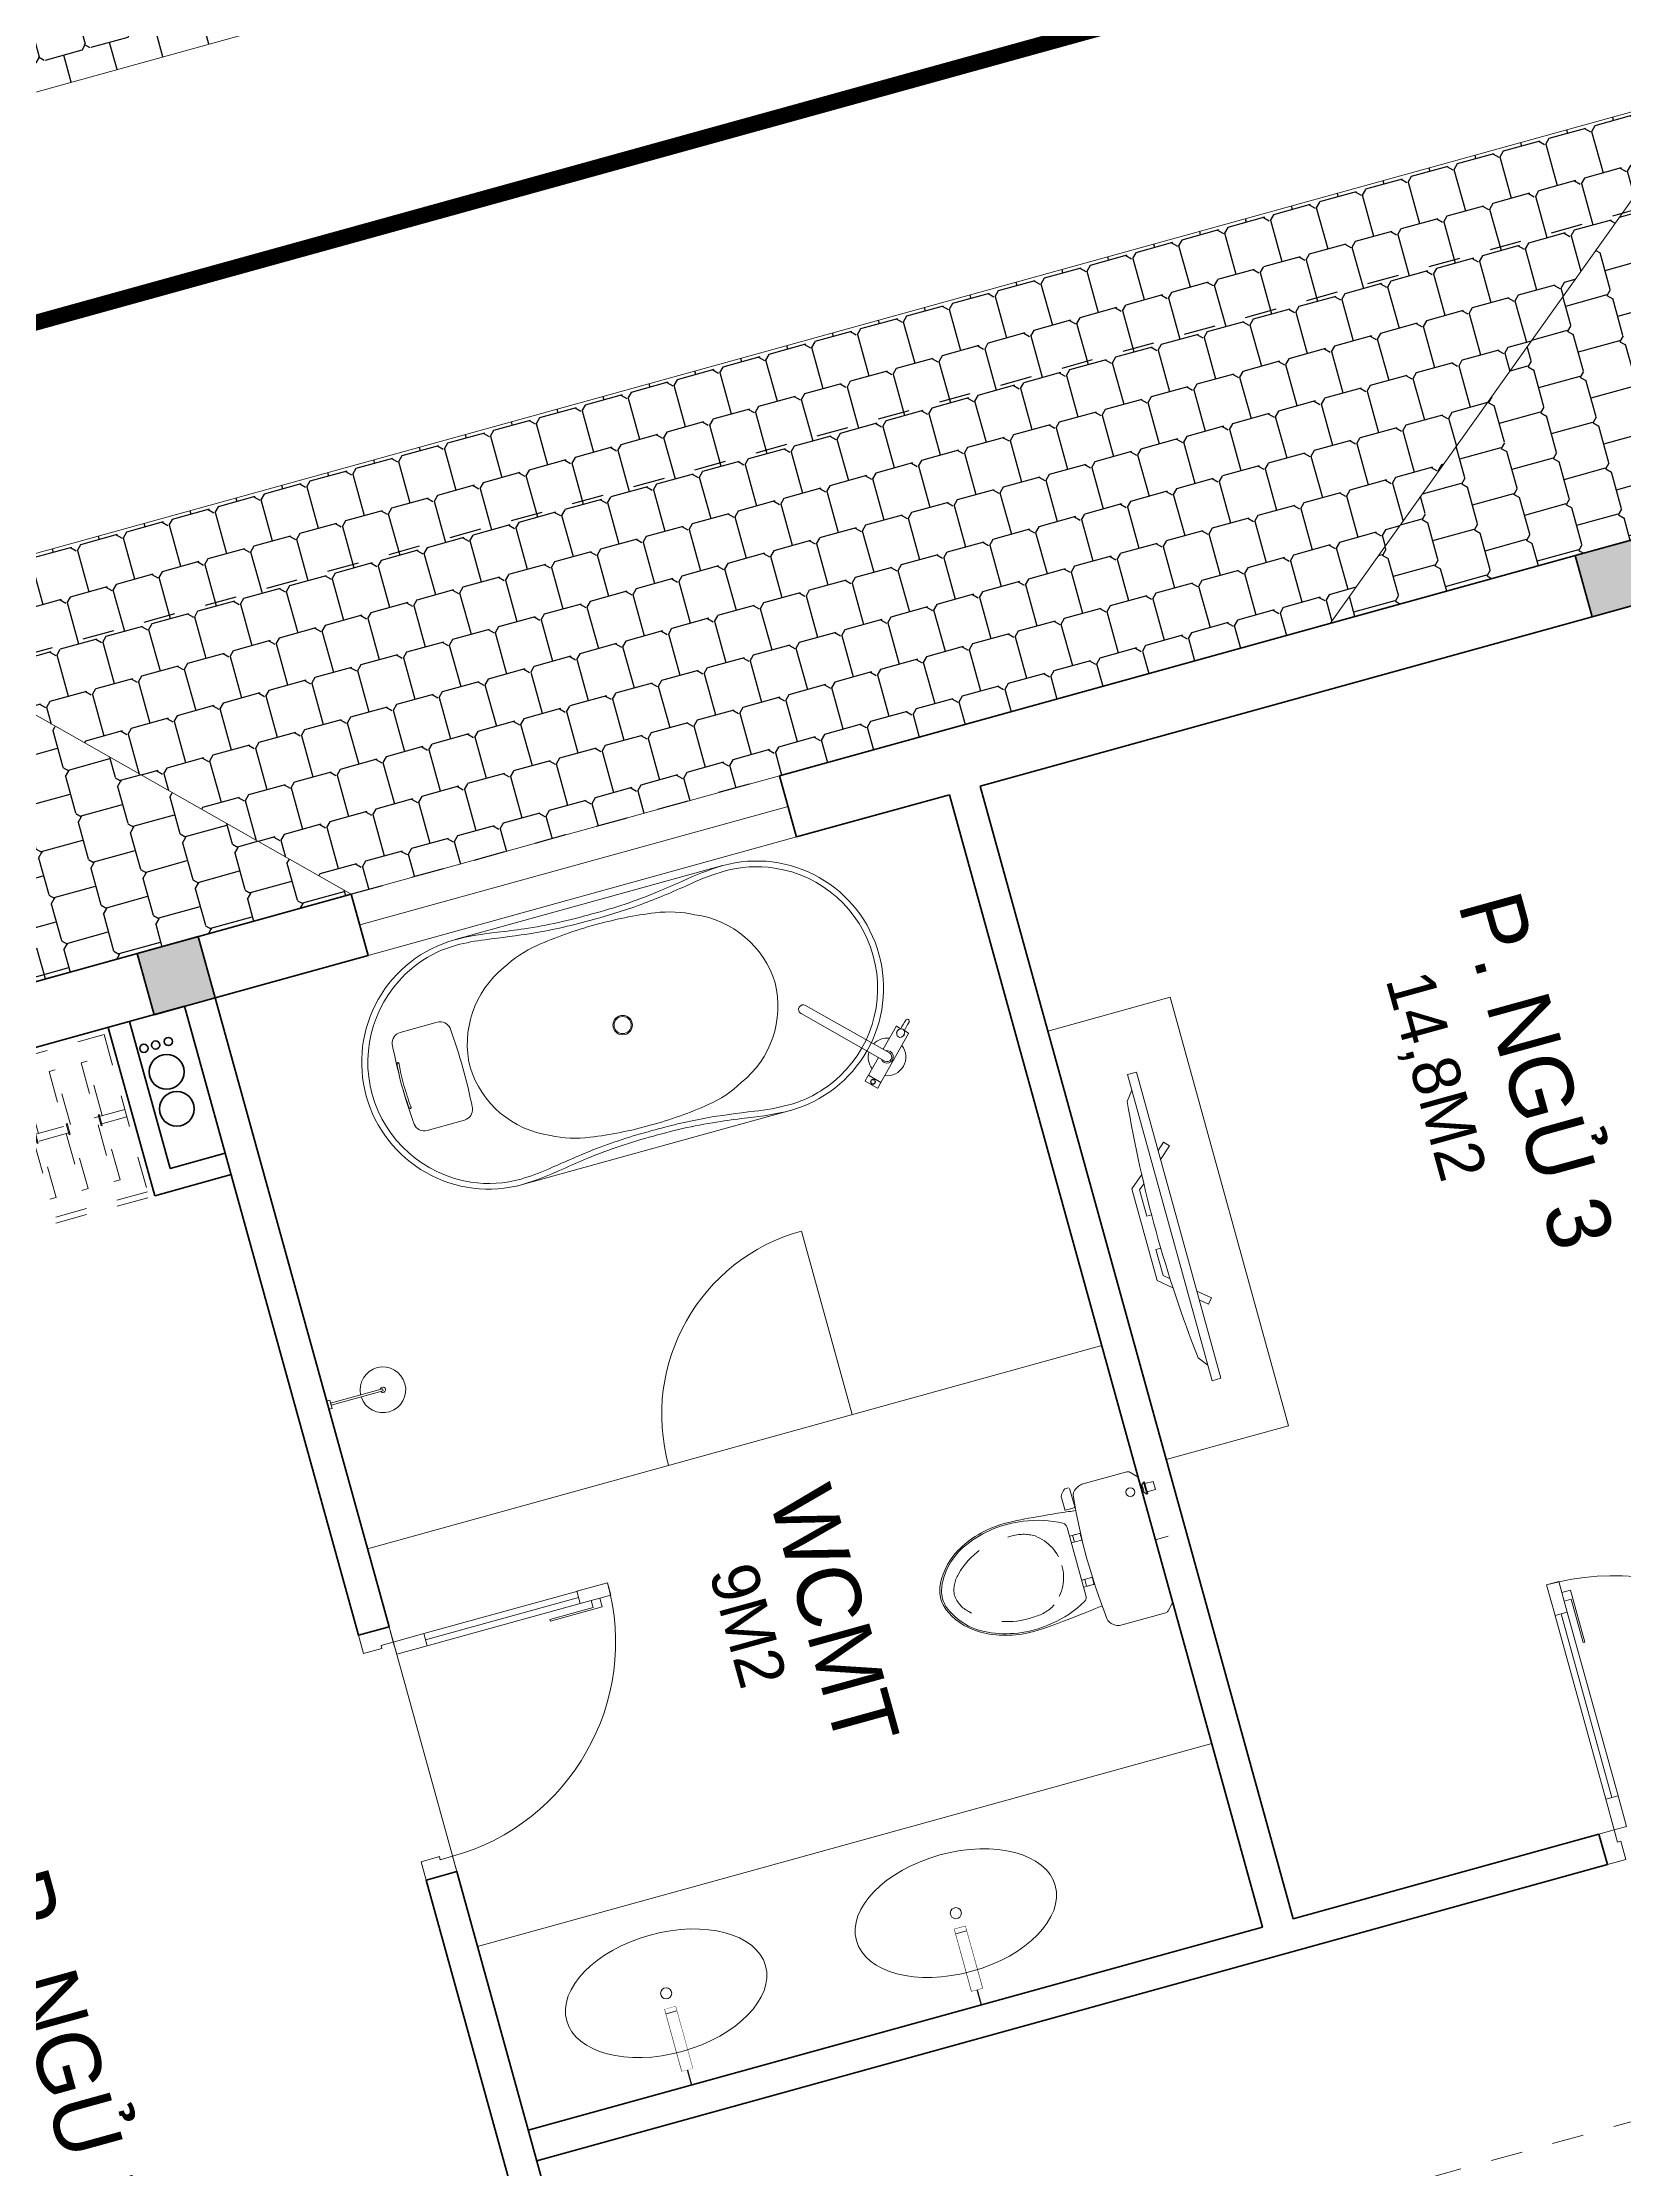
# Model space of a CAD drawing. Header units: metres. Extents: x 568332 to 569219, y 2065964 to 2066430.
# Drawn here: x 568457.1 to 568462.09, y 2066311.88 to 2066318.58 of the extents above; entities that cross this region are included whole.
import ezdxf

# ---------------------------------------------------------------- set-up
doc = ezdxf.new("R2010")
doc.units = ezdxf.units.M
for name, pattern in [('$AUDIT_BAD_LTYPE2', [0]), ('HIDDEN', [0.375, 0.25, -0.125]), ('HIDDEN2', [0.1875, 0.125, -0.0625]), ('X-5M-G-MB PHONGNGU$0$HIDDEN2', [0.1875, 0.125, -0.0625]), ('xref-thap C (mb tang 32-2)$0$HIDDEN', [0.375, 0.25, -0.125])]:
    doc.linetypes.add(name, pattern=pattern)
doc.layers.get('0').update_dxf_attribs({"linetype": 'CONTINUOUS'})
doc.layers.get('DEFPOINTS').update_dxf_attribs({"linetype": 'CONTINUOUS'})
for name, color, linetype, lineweight in [('-CONCRETE', 1, 'CONTINUOUS', 35), ('-DIM', 9, 'CONTINUOUS', 13), ('-DOOR', 137, 'CONTINUOUS', 9), ('-FURNITURE', 46, 'CONTINUOUS', 9), ('-HATCH', 8, 'CONTINUOUS', 5), ('-KH', 143, 'CONTINUOUS', 13), ('-LINE1', 7, 'CONTINUOUS', 18), ('-WALL', 4, 'CONTINUOUS', 35), ('TEXT25', 2, 'CONTINUOUS', 13)]:
    doc.layers.add(name, color=color, linetype=linetype, lineweight=lineweight)
doc.layers.add('-RANH GIOI LO DAT', color=12, linetype='CONTINUOUS')
doc.layers.add('13. NET HATCH', color=252, linetype='CONTINUOUS')
doc.styles.add('SVN_AVO_thuong', font='')
doc.styles.add('T1', font='', dxfattribs={"height": 200})
doc.styles.get('SVN_AVO_thuong').set_extended_font_data('SVN-Avo')
doc.styles.get('T1').set_extended_font_data('VNgeometric Light')

# ---------------------------------------------------------------- blocks, each defined once
blk = doc.blocks.new('Sink_Cicle')
blk.add_lwpolyline([(17.49999987077899, -50.00226151314564), (-17.49999987077899, -49.99773848685436), (-17.51615354442038, -252.2967581441626), (17.48384613892995, -252.3012811850058)], close=True)
blk.add_circle((0, -300), 17.5)
at = {"layer": 'DEFPOINTS'}
blk.add_line((0, -100), (0, 0), dxfattribs=at)
blk.add_wipeout([(17.499999870775355, -50.00226151314928), (-17.49999987078263, -49.99773848685436), (-17.516153544427652, -252.29675814416623), (17.48384613892631, -252.3012811850058)])
at = {"layer": '-FURNITURE', "linetype": 'Continuous'}
blk.add_ellipse((0, -300), major_axis=(-325, 0), ratio=0.5846153846153846, dxfattribs=at)
blk.add_line((-17.51421511289664, -237.2967582757119), (17.48578462866135, -237.3012813020032))
blk = doc.blocks.new('XR.MB.LM123$0$tvi 1')
blk.add_lwpolyline([(28.54445810673496, -2.291926648467779e-10), (28.54445810673496, -999.9999999999964), (-7.275957614183426e-12, -1000), (0, 0)], close=True)
for points in [[(28.54445810680045, -50.31958968611434), (52.37372755713295, -80.86315460130209)], [(-24.09820395050338, -235.5599978379832), (-39.09879504836863, -251.7939635238108)], [(0, -284.7849796677438), (-39.09879504836863, -251.7939635238108)], [(0, -255.9952397129928), (-24.09820395050338, -235.5599978379832)], [(69.66229681991535, -315.0836646851385), (111.1934016081432, -350.2927865858655), (111.193401608034, -649.712917566063), (69.68611289083492, -684.9110379843005)], [(89.09002233762294, -445.7449799550195), (89.09002233762294, -359.9578938602899), (70.91298945683957, -344.6203678706661)], [(89.09002233762294, -445.7449799550195), (73.49991829216015, -445.7449799550232)], [(89.09002233768115, -554.2550200447404), (89.09002233773936, -640.0421061392371), (70.91298945678864, -655.3796321293303)], [(89.09002233768115, -554.2550200447404), (73.49991829216015, -554.2550200447404)], [(0, -715.2150203320198), (-39.09879504836863, -748.2060364759491)], [(-24.09820395050338, -764.4400021620095), (-39.09879504836863, -748.2060364759491)], [(0, -744.004760287), (-24.09820395050338, -764.4400021620095)], [(28.54445810674224, -949.680410313882), (52.37372755713295, -919.1368453984578)]]:
    blk.add_lwpolyline(points)
blk.add_arc((-4025.16618952866, -499.9999999999964), 4099.025185406737, 354.1310878512652, 5.868912148527433)
blk = doc.blocks.new('*U198')
at = {"linetype": '$AUDIT_BAD_LTYPE2'}
for p, q in [((70, 100), (70, 700.0000000000018)), ((90, 700.0000000000018), (90, 100))]:
    blk.add_line(p, q, dxfattribs=at)
for points in [[(50, 700.0000000000018), (90, 700.0000000000018), (90, 800.0000000000018), (50, 800.0000000000018), (50, 700.0000000000018)], [(50, 702.9059272893373), (50, 100)], [(50, 100), (90, 100), (90, 0), (50, 0), (50, 100)]]:
    blk.add_lwpolyline(points)
for points in [[(118.2698876160139, 594.515618111911), (118.2698876160139, 764.1349438079942), (90, 764.1349438079942), (90, 735.8650561920094), (112.6159100928053, 735.8650561920094), (112.6159100928053, 594.515618111911)], [(0, 0), (50, 0), (50, -40), (60, -40), (60, -100.0001724930771), (0, -100.0001724930771)], [(900.0000000000018, -1.262177448353619e-28), (850.0000000000018, -1.262177448353619e-28), (850.0000000000018, -40.00000000000001), (840.0000000000018, -40.00000000000001), (840.0000000000018, -100.0001724930771), (900.0000000000018, -100.0001724930771)]]:
    blk.add_lwpolyline(points, close=True)
at = {"linetype": '$AUDIT_BAD_LTYPE2', "ltscale": 0.3}
blk.add_arc((50, 0), 800.0000000000019, 0, 90, dxfattribs=at)
blk = doc.blocks.new('*U271')
at = {"linetype": 'X-5M-G-MB PHONGNGU$0$HIDDEN2'}
for points in [[(0, 600.0000000004657), (0, 0), (1661.193706558291, -5.671122326578518e-10), (1661.193706558291, 599.9999999998985)], [(1641.193706558291, 579.9996613718251), (1641.193706558291, 19.99966137182533), (20, 20.00000000046566), (20, 580.0000000004657)], [(1641.193706558291, 286.6991212949074), (1641.193706558291, 313.0991212948142), (20, 313.0991212953813), (19.99999859370291, 286.6991212952417)], [(113.7817614636733, 319.1750910408318), (109.4317788550979, 319.1750910408318), (109.4317788550979, 280.441767644881), (113.7817614636733, 280.441767644881)], [(227.7817614636733, 319.1750910407849), (223.4317788550979, 319.1750910407849), (223.4317788550979, 280.4417676448341), (227.7817614636733, 280.4417676448341)], [(341.7817614636733, 319.175091040738), (337.4317788550979, 319.175091040738), (337.4317788550979, 280.4417676447872), (341.7817614636733, 280.4417676447872)], [(455.7817614636733, 319.1750910406911), (451.4317788550979, 319.1750910406911), (451.4317788550979, 280.4417676447403), (455.7817614636733, 280.4417676447403)], [(569.7817614636733, 319.1750910406442), (565.431778855098, 319.1750910406442), (565.431778855098, 280.4417676446934), (569.7817614636733, 280.4417676446934)], [(683.7817614636733, 319.1750910405973), (679.431778855098, 319.1750910405973), (679.431778855098, 280.4417676446465), (683.7817614636733, 280.4417676446465)], [(797.7817614636733, 319.1750910405504), (793.431778855098, 319.1750910405504), (793.431778855098, 280.4417676445996), (797.7817614636733, 280.4417676445996)], [(911.7817614636733, 319.1750910405035), (907.431778855098, 319.1750910405035), (907.431778855098, 280.4417676445527), (911.7817614636733, 280.4417676445527)], [(1025.781761463673, 319.1750910404566), (1021.431778855098, 319.1750910404566), (1021.431778855098, 280.4417676445057), (1025.781761463673, 280.4417676445057)], [(1139.781761463673, 319.1750910404097), (1135.431778855098, 319.1750910404097), (1135.431778855098, 280.4417676444588), (1139.781761463673, 280.4417676444588)], [(1253.781761463673, 319.1750910403628), (1249.431778855098, 319.1750910403628), (1249.431778855098, 280.4417676444119), (1253.781761463673, 280.4417676444119)], [(1367.781761463673, 319.1750910403159), (1363.431778855098, 319.1750910403159), (1363.431778855098, 280.441767644365), (1367.781761463673, 280.441767644365)], [(1481.781761463673, 319.175091040269), (1477.431778855098, 319.175091040269), (1477.431778855098, 280.4417676443181), (1481.781761463673, 280.4417676443181)], [(1595.781761463673, 319.175091040222), (1591.431778855098, 319.175091040222), (1591.431778855098, 280.4417676442712), (1595.781761463673, 280.4417676442712)]]:
    blk.add_lwpolyline(points, close=True, dxfattribs=at)
for points in [[(122.2409142897814, 313.1103512093413), (122.2409142897814, 515.2497102723445), (100.1765458012815, 515.2497102723445), (100.1765458012815, 313.1103512093413)], [(236.2409142897814, 313.1103512092944), (236.2409142897814, 515.2497102722975), (214.1765458012815, 515.2497102722975), (214.1765458012815, 313.1103512092944)], [(350.2409142897814, 313.1103512092475), (350.2409142897814, 515.2497102722507), (328.1765458012815, 515.2497102722507), (328.1765458012815, 313.1103512092475)], [(464.2409142897814, 313.1103512092006), (464.2409142897814, 515.2497102722037), (442.1765458012815, 515.2497102722037), (442.1765458012815, 313.1103512092006)], [(578.2409142897814, 313.1103512091537), (578.2409142897814, 515.2497102721569), (556.1765458012815, 515.2497102721569), (556.1765458012815, 313.1103512091537)], [(692.2409142897814, 313.1103512091068), (692.2409142897814, 515.24971027211), (670.1765458012815, 515.24971027211), (670.1765458012815, 313.1103512091068)], [(806.2409142897814, 313.1103512090599), (806.2409142897814, 515.249710272063), (784.1765458012815, 515.249710272063), (784.1765458012815, 313.1103512090599)], [(920.2409142897814, 313.110351209013), (920.2409142897814, 515.2497102720162), (898.1765458012815, 515.2497102720162), (898.1765458012815, 313.110351209013)], [(1034.240914289781, 313.1103512089661), (1034.240914289781, 515.2497102719692), (1012.176545801281, 515.2497102719692), (1012.176545801281, 313.1103512089661)], [(1148.240914289781, 313.1103512089192), (1148.240914289781, 515.2497102719224), (1126.176545801281, 515.2497102719224), (1126.176545801281, 313.1103512089192)], [(1262.240914289781, 313.1103512088723), (1262.240914289781, 515.2497102718754), (1240.176545801281, 515.2497102718754), (1240.176545801281, 313.1103512088723)], [(1376.240914289781, 313.1103512088254), (1376.240914289781, 515.2497102718285), (1354.176545801281, 515.2497102718285), (1354.176545801281, 313.1103512088254)], [(1490.240914289781, 313.1103512087785), (1490.240914289781, 515.2497102717816), (1468.176545801281, 515.2497102717816), (1468.176545801281, 313.1103512087785)], [(1604.240914289781, 313.1103512087315), (1604.240914289781, 515.2497102717347), (1582.176545801281, 515.2497102717347), (1582.176545801281, 313.1103512087315)], [(100.1765458012815, 286.7103512094345), (100.1765458012815, 92.0852110228024), (122.2409142897814, 92.0852110228024), (122.2409142897814, 286.7103512094345)], [(214.1765458012815, 286.7103512093876), (214.1765458012815, 92.08521102275549), (236.2409142897814, 92.08521102275549), (236.2409142897814, 286.7103512093876)], [(328.1765458012815, 286.7103512093407), (328.1765458012815, 92.08521102270858), (350.2409142897814, 92.08521102270858), (350.2409142897814, 286.7103512093407)], [(442.1765458012815, 286.7103512092938), (442.1765458012815, 92.08521102266168), (464.2409142897814, 92.08521102266168), (464.2409142897814, 286.7103512092938)], [(556.1765458012815, 286.7103512092469), (556.1765458012815, 92.08521102261477), (578.2409142897814, 92.08521102261477), (578.2409142897814, 286.7103512092469)], [(670.1765458012815, 286.7103512092), (670.1765458012815, 92.08521102256786), (692.2409142897814, 92.08521102256786), (692.2409142897814, 286.7103512092)], [(784.1765458012815, 286.7103512091531), (784.1765458012815, 92.08521102252095), (806.2409142897814, 92.08521102252095), (806.2409142897814, 286.7103512091531)], [(898.1765458012815, 286.7103512091062), (898.1765458012815, 92.08521102247404), (920.2409142897814, 92.08521102247404), (920.2409142897814, 286.7103512091062)], [(1012.176545801281, 286.7103512090592), (1012.176545801281, 92.08521102242715), (1034.240914289781, 92.08521102242715), (1034.240914289781, 286.7103512090592)], [(1126.176545801281, 286.7103512090123), (1126.176545801281, 92.08521102238024), (1148.240914289781, 92.08521102238024), (1148.240914289781, 286.7103512090123)], [(1240.176545801281, 286.7103512089654), (1240.176545801281, 92.08521102233333), (1262.240914289781, 92.08521102233333), (1262.240914289781, 286.7103512089654)], [(1354.176545801281, 286.7103512089186), (1354.176545801281, 92.08521102228642), (1376.240914289781, 92.08521102228642), (1376.240914289781, 286.7103512089186)], [(1468.176545801281, 286.7103512088717), (1468.176545801281, 92.0852110222395), (1490.240914289781, 92.0852110222395), (1490.240914289781, 286.7103512088717)], [(1582.176545801281, 286.7103512088247), (1582.176545801281, 92.0852110221926), (1604.240914289781, 92.0852110221926), (1604.240914289781, 286.7103512088247)]]:
    blk.add_lwpolyline(points, dxfattribs=at)
blk = doc.blocks.new('A$C5C575821')
at = {"layer": '-CONCRETE'}
h = blk.add_hatch(color=256, dxfattribs=at)
h.dxf.hatch_style = 1
h.paths.add_polyline_path([(-0.00237559899687767, 200.0000000000146), (-0.00237559899687767, 1.455191522836685e-11), (199.9976244010031, 1.455191522836685e-11), (199.9976244010031, 200.0000000000146)])
blk.add_lwpolyline([(-0.00237559899687767, 1.455191522836685e-11), (199.9976244010031, 1.455191522836685e-11), (199.9976244010031, 200.0000000000146), (-0.00237559899687767, 200.0000000000146)], close=True, dxfattribs=at)
blk = doc.blocks.new('A$C4D045CFB')
at = {"layer": '13. NET HATCH'}
h = blk.add_hatch(dxfattribs=at)
h.set_pattern_fill('MAIGO-12', color=256, scale=300, angle=180)
h.set_pattern_definition([(180, (-90, 1.102182119232618e-14), (-75.00000000000001, -150), [120, -30, 120, -30]), (270, (-75, -14.99999999999999), (74.99999999999997, -150), [135, -165]), (225, (-60, 7.34788079488412e-15), (-75.00000000142688, -150.0000000028537), [21.213203436, -403.0508652]), (315, (-90, 1.102182119232618e-14), (75.00000000142684, -150.0000000028537), [21.213203436, -403.0508652])])
h.paths.add_polyline_path([(1299.999119955668, 6100.494044825784), (1299.953723877203, 5215.284894083044), (1299.999119955668, 5229.592269479996), (1299.999119955668, 4500.000660992693), (-0.0008800443320069462, 6100.494044825784)])
h = blk.add_hatch(dxfattribs=at)
h.set_pattern_fill('MAIGO-12', color=256, scale=300, angle=270)
h.set_pattern_definition([(270, (-1.653273178848927e-14, -90), (150, -75.00000000000003), [120, -30, 120, -30]), (0, (14.99999999999999, -75), (150, 74.99999999999996), [135, -165]), (315, (-1.102182119232618e-14, -60), (150.0000000028537, -75.0000000014269), [21.213203436, -403.0508652]), (45, (-1.653273178848927e-14, -90), (150.0000000028537, 75.00000000142683), [21.213203436, -403.0508652])])
h.paths.add_polyline_path([(-0.0008800443320069462, 6100.494044825784), (1299.999119955668, 4500.000660992693), (1299.999119955668, 1300.000660992693), (-0.0008800443320069462, 0.000660992693156004)])
h = blk.add_hatch(dxfattribs=at)
h.set_pattern_fill('MAIGO-12', color=256, scale=300)
h.set_pattern_definition([(0, (90, 0), (75, 150), [120, -30, 120, -30]), (90, (75, 15), (-74.99999999999999, 150), [135, -165]), (45, (60, 0), (75.00000000142687, 150.0000000028537), [21.213203436, -403.0508652]), (135, (90, 0), (-75.00000000142686, 150.0000000028537), [21.213203436, -403.0508652])])
h.paths.add_polyline_path([(1299.999119955668, 1300.000660992693), (1299.999119955668, 0.000660992693156004), (-0.0008800443320069462, 0.000660992693156004)])
at = {"layer": '-LINE1'}
for p, q in [((-0.0008800443320069462, 0.000660992693156004), (-0.0008800443320069462, 6100.494044825784)), ((-0.0008800443320069462, 6100.494044825784), (1299.999119955668, 6100.494044825784)), ((-0.0008800443320069462, 6100.494044825784), (1299.999119955668, 4500.000660992693)), ((-0.0008800443320069462, 0.000660992693156004), (1299.999119955668, 1300.000660992693)), ((1299.999119955668, 0.000660992693156004), (-0.0008800443320069462, 0.000660992693156004))]:
    blk.add_line(p, q, dxfattribs=at)
at = {"layer": 'DEFPOINTS', "linetype": 'HIDDEN', "ltscale": 5}
blk.add_lwpolyline([(1299.999119955668, 300.0006609926932), (299.999119955668, 300.0006609926932), (299.999119955668, 5800.494044825784), (1299.999119955668, 5800.494044825784)], close=True, dxfattribs=at)
blk = doc.blocks.new('A$C18091ED7')
for p, q in [((9.957147995010018e-09, -42.13376978135784), (0, -3.786117304116488e-07)), ((146.1412317672475, -26.59467297248193), (179.181621938591, -26.59467296488583)), ((146.1412317672475, -26.59467297248193), (146.1412317680188, -30.17859706786112)), ((146.1412317680188, -30.17859706786112), (165.7503655985456, -30.17859706340823)), ((153.0594147269658, -36.79204952501459), (146.1412317680188, -30.17859706786112)), ((152.3191092506386, -2.717133611440659e-07), (152.3191092568413, -26.59467297093943)), ((152.3191092506386, -2.717133611440659e-07), (179.1816219322718, -2.654269337654114e-07)), ((153.0594147269658, -36.79204952501459), (165.7503656001572, -36.79204952192958)), ((153.0594147275151, -39.73033438943094), (153.0594147269658, -36.79204952501459)), ((153.0594147275151, -39.73033438943094), (178.4413164740145, -39.73033438349376)), ((153.0594147275151, -39.73033438943094), (178.4413164740145, -39.73033438349376)), ((153.0594147275151, -39.73033438943094), (153.0594147281554, -42.13376974494895)), ((185.3594994290725, -30.17859705851879), (165.7503655985456, -30.17859706340823)), ((178.4413164733487, -36.79204951884458), (165.7503656001572, -36.79204952192958)), ((185.3594994290725, -30.17859705851879), (178.4413164733487, -36.79204951884458)), ((178.4413164733487, -36.79204951884458), (178.4413164740145, -39.73033438349376)), ((178.4413164740145, -39.73033438349376), (178.4413164746547, -42.1337697392446)), ((179.1816219322718, -2.654269337654114e-07), (179.181621938591, -26.59467296488583)), ((179.181621938591, -26.59467296488583), (185.3594994283012, -26.59467296337243)), ((185.3594994283012, -26.59467296337243), (185.3594994290725, -30.17859705851879)), ((-83.25994817525861, -267.3592828898691), (-83.259948167517, -299.9634285944048)), ((-62.88950393904452, -265.3807882612164), (-81.28145355204106, -265.3807882657275)), ((-60.91100931491019, -267.3592828844266), (-60.91100930728498, -299.9634285889624)), ((60.9110093945892, -267.3592828557594), (60.9110094022144, -299.9634285600623)), ((62.88950401780676, -265.3807882316178), (81.2814536308033, -265.3807882273395)), ((83.25994825493763, -267.3592828505498), (83.25994826256283, -299.9634285550856)), ((165.3959958605519, -261.9873972070927), (165.3959958671003, -289.7349902229907)), ((167.8691141396885, -259.5142789271486), (228.0810223811895, -259.5142789128586)), ((230.5541406641933, -274.3229751045001), (230.5541406613593, -261.9873971916386)), ((-83.25994817257379, -278.4883151478134), (-83.25994817046012, -287.6388527823146)), ((-60.91100930959874, -290.0299398849311), (-83.25994816994717, -290.0299398901407)), ((60.91100939990065, -290.029939856031), (83.25994826024908, -290.0299398510542)), ((83.25994825750604, -278.488315108727), (83.2599482596197, -287.6388527429954)), ((167.8691141472664, -292.2081085020036), (206.7175896017579, -292.2081084926904))]:
    blk.add_line(p, q)
for points in [[(230.0000000517721, -218.5046414944518, -0.1374073801801567), (225.4781190853137, -234.6482587013161), (221.7949787454636, -240.7070387715066, -0.2360805181595358), (198.2560902649639, -255.4947853636986, -0.0519608230665726), (-198.2560901437319, -255.4947854572965, -0.236080518165078), (-221.7949786317113, -240.7070388760185), (-225.4781189743626, -234.6482588077488, -0.1374073801809237), (-229.9999999484608, -218.5046416030382), (-229.9999999831671, -71.98694829508895, -0.1989123673786679), (-226.3782021181105, -63.2431547633314), (-208.8906150607545, -45.75556769772083, -0.1989123673792025), (-200.1468215308087, -42.13376982865157), (9.971699910238385e-09, -42.13376978135784), (200.1468215506357, -42.13376973403501, -0.1989123673792025), (208.8906150822841, -45.75556759897154), (226.3782021480001, -63.24315465634572, -0.1989123673791691), (230.0000000170658, -71.98694818626973)], [(144.14367173758, -618.9627606730501, -0.2124047892419209), (26.30999211127346, -734.491494372196, -0.0276853236339062), (-0.5628229983012716, -738.609219571983, -0.0222792448073508), (-26.30999181118386, -734.4914943844487, -0.2124047892421136), (-144.1436714920528, -618.9627607410075, -0.1427957259999892), (-167.2376623962118, -428.0139674870588, -0.0930051380368448), (-127.9331820271946, -309.1271633332653, -0.2564387014614383), (-111.240849547703, -299.9634286007786), (4.746470949612558e-08, -299.9634285748762), (111.2408496426324, -299.9634285482753, -0.2564387014619951), (127.933182126606, -309.1271632729331, -0.0930051380368741), (167.2376625517572, -428.0139674081001, -0.1427957260000456)]]:
    blk.add_lwpolyline(points, format="xyb", close=True)
at = {"linetype": 'xref-thap C (mb tang 32-2)$0$HIDDEN', "ltscale": 100}
blk.add_lwpolyline([(61.00044987679576, -669.0176259216969, -0.1990312026443698), (1.417429302819073e-07, -698.769823720475, -0.1990312026443799), (-61.00044960746891, -669.0176259504806, -0.2189240232571595), (-131.9321382956405, -478.313622940972, -0.1537914605682739), (-112.4681372026971, -403.989815428853, -0.2367011859554165), (5.876427167095244e-08, -347.5870280214876, -0.2367011859554843), (112.4681373467611, -403.9898153757968, -0.1537914605681893), (131.9321384748619, -478.313622878748, -0.2189240232571754)], format="xyb", close=True, dxfattribs=at)
blk.add_circle((165.7503656100234, -78.39166221523192), 13.90362011701458)
for centre, radius, start, end in [((-81.28145355158267, -267.3592828894034), 1.978494623656905, 90.00000001354867, 180.0000000133402), ((-62.88950393858613, -267.3592828848923), 1.978494623656905, 1.334021322268115e-08, 90.00000001354867), ((62.88950401826514, -267.3592828552937), 1.978494623656905, 90.00000001354867, 180.0000000133402), ((81.28145363126168, -267.3592828510155), 1.978494623656905, 1.334021322268115e-08, 90.00000001354867), ((167.8691141402633, -261.9873972065106), 2.473118279571131, 90.00000001354867, 180.0000000133402), ((167.8691141466952, -289.7349902224087), 2.473118279571131, 180.0000000133402, 270.0000000135486), ((206.717589598069, -276.6690117186226), 15.53909677420133, 270.0000000135486, 306.4658507565522), ((168.3527972659103, -224.7572911087773), 80.08895368617857, 306.4658507565522, 320.3122930343796), ((228.0810223845983, -274.3229751050822), 2.473118279571131, 320.3122930343796, 1.334021322268115e-08)]:
    blk.add_arc(centre, radius, start, end)
for points, knots in [([(-155.6468228230951, -259.4535552573798), (-156.6353001506941, -267.2522313103836), (-164.2940232875517, -328.394745314552), (-169.1545302536251, -385.0939582949213), (-183.68571763406, -527.7705276800843), (-135.602968026873, -679.1126648240606), (-50.29344375100118, -735.2493608418445), (-19.70048385594782, -741.0901266933652), (1.531116140540689e-07, -743.6724421556864)], [130.6139379315478, 130.6139379315478, 130.6139379315478, 130.6139379315478, 152.8521090939923, 311.1293507817257, 417.703951170228, 561.3833927516608, 697.6926317810714, 710.812262267882, 710.812262267882, 710.812262267882, 710.812262267882]), ([(155.6468228994709, -259.4535551877343), (156.6353002305841, -267.2522312389628), (164.2940233960289, -328.3947452375724), (169.1545303888706, -385.0939582149149), (183.6857178367027, -527.7705275934422), (135.6029683008201, -679.1126647599449), (50.29344405157826, -735.2493608178338), (19.70048415924612, -741.0901266841101), (1.530679583083838e-07, -743.6724421554536)], [130.613937934949, 130.613937934949, 130.613937934949, 130.613937934949, 152.8521090939923, 311.1293507817257, 417.703951170228, 561.3833927516608, 697.6926317810714, 710.812262267882, 710.812262267882, 710.812262267882, 710.812262267882])]:
    blk.add_open_spline(points, degree=3, knots=knots)
blk = doc.blocks.new('shower')
for points in [[(180919.3447017173, -32316.45425928477), (180912.3337561736, -32316.45425928477), (180912.3337561736, -32146.62790954509), (180919.3447017173, -32146.62790954509)], [(180929.3839969719, -32326.62790954066), (180902.2944609144, -32326.62790954066), (180902.2944609144, -32316.45425928477), (180929.3839969719, -32316.45425928477)]]:
    blk.add_lwpolyline(points, close=True)
for radius, start, end in [(72, 272.7906698559544, 267.2093301440456), (8.346062492523743, 294.8355446212717, 245.1644553787283)]:
    blk.add_arc((180915.8392289462, -32146.62790954416), radius, start, end)
blk = doc.blocks.new('A$C52EE6B0C')
for p, q in [((-17.20769670707523, 15.73427220259327), (17.21740616677562, 15.73427220259327)), ((-17.20769664159161, -15.76179078378482), (17.25286010079435, -15.76177874789573))]:
    blk.add_line(p, q)
for radius in [1.2047244094, 1.0625984252]:
    blk.add_circle((0.004854760598391294, -0.01375929062487558), radius)
for centre, radius, start, end in [((-17.24314525874797, -0.01207868778146803), 15.74633857169191, 90.00004679933201, 180.0060212317107), ((-17.21041953764507, 0.001682114729192108), 15.03342542002128, 114.0143397923319, 180.0588324882195), ((-17.25508472573711, 0.1019342582440004), 14.92367355756088, 89.89259614786677, 114.0143398310184), ((-18.18116453613038, -21.56814891623799), 37.31420158923805, 80.32537186998005, 88.55949406869577), ((-17.85723445771146, -16.41196067107376), 31.44385665188106, 80.95530103647799, 88.85173392611411), ((3.492732717044419, 116.0118507486186), 102.6900642221361, 260.8064278436171, 264.356453546728), ((10.00461303815246, 158.7953360565007), 145.2428134353977, 261.321760178495, 262.6566174950622), ((-0.8758374273893423, 77.0744670072454), 62.80248494290996, 262.9722866301048, 270.8034968767962), ((-0.4392543211579323, 89.40770245710155), 75.83928513553873, 265.3361413481834, 270.3355216603239), ((0.8855469487607479, 77.0744670072454), 62.80248494290996, 269.1965031232039, 277.0277133698951), ((0.5786736126174219, 84.46415005414747), 70.89675459107134, 269.5362586194438, 275.7509718273354), ((-18.4352474148327, 226.8786012548953), 214.5500408366301, 276.9922117853802, 278.5967700074263), ((-9.994903516751947, 158.7953360565007), 145.2428134353977, 277.3433825049378, 278.678239821505), ((18.19087405753089, -21.56814891623799), 37.31420158923805, 91.44050593130423, 99.67462813001998), ((17.49661970126908, -11.01489087357186), 26.04177352760918, 90.57161639594337, 98.52623542419117), ((17.38028173809289, 0.6458196171442978), 14.38048270410287, 65.5240217261104, 90.57161639594337), ((17.25285478011938, -0.01207868778146803), 15.74633857169191, 359.9939787682893, 89.999953200668), ((17.03142645675689, -0.1205247127218172), 15.22249436628161, 0.4018525137937155, 65.5240217261104), ((-7.450100970658241, -0.4025184732163325), 12.18724008712164, 113.3669392692271, 178.1720206420629), ((-5.419667109847069, -2.205582012422383), 14.69270855791083, 98.51976196149644, 117.8512947361469), ((-0.2559751088847406, -36.67531980102649), 49.54707038386372, 89.69837733597764, 98.51976196149644), ((0.26568463028525, -36.67531980102649), 49.54707038386372, 81.48023803850357, 90.30162266402236), ((5.429376631247578, -2.205582012422383), 14.69270855791083, 62.14870526385309, 81.48023803850357), ((7.459810492087854, -0.4025184732163325), 12.18724008712164, 1.827979357937088, 66.63306073077288), ((28.29923964393674, 2.770475775178056), 0.2863587186237817, 160.8078893687392, 185.677575747249), ((1.032724158198107, 0.0596931052277796), 27.11457574387047, 359.8447870516113, 5.677575747249001), ((28.14528837171383, 2.82406351249665), 0.1233475539422422, 123.474108831765, 160.8078893687392), ((28.11764562025201, 2.865868186636362), 0.07323016681635565, 85.79124561711077, 123.474108831765), ((28.11499697584077, 2.829875804425683), 0.1093198730242431, 39.09426345110634, 85.79124561711077), ((27.9923979784362, 2.718469867249951), 0.2748749163090767, 4.941295606222266, 41.00239497281166), ((1.841417531803017, 0.05082119413418695), 26.56153366930607, 359.8606935406443, 5.815426488843808), ((-17.24314525874797, -0.01544044824549928), 15.74633857169191, 179.9939787682893, 269.999953200668), ((-17.21041951692314, -0.02920073014684021), 15.03342545060523, 179.9411309193374, 245.9856601689816), ((-7.450100970658241, 0.3749993371893652), 12.18724008712164, 181.8279793579371, 246.6330607307729), ((7.459810492087854, 0.3749993371893652), 12.18724008712164, 293.3669392692271, 358.1720206420629), ((17.25285478011938, -0.01544044824549928), 15.74633857169191, 270.000046799332, 0.006021231710728335), ((17.0314264257031, 0.09300610912032425), 15.22249441194929, 294.4759783475301, 359.5981396082714), ((1.032724158198107, -0.08721224125474691), 27.11457574387047, 354.322424252751, 0.1552129483886985), ((1.841417531803017, -0.07834033016115427), 26.56153366930607, 354.1845735111562, 0.1393064593556944), ((28.29923964393674, -2.797994911205024), 0.2863587186237817, 174.322424252751, 199.1921106312608), ((28.14528837171383, -2.851582648523618), 0.1233475539422422, 199.1921106312608, 236.525891168235), ((28.11764562025201, -2.89338732266333), 0.07323016681635565, 236.525891168235, 274.2087543828892), ((28.11499697584077, -2.85739494045265), 0.1093198730242431, 274.2087543828892, 320.9057365488936), ((27.9923979784362, -2.745989003276918), 0.2748749163090767, 318.9976050271883, 355.0587043937777), ((-5.419667109847069, 2.178062876395416), 14.69270855791083, 242.1487052638531, 261.4802380385036), ((-0.2559751088847406, 36.64780066499952), 49.54707038386372, 261.4802380385036, 270.3016226640223), ((0.26568463028525, 36.64780066499952), 49.54707038386372, 269.6983773359776, 278.5197619614964), ((5.429376631247578, 2.178062876395416), 14.69270855791083, 278.5197619614964, 297.8512947361469), ((-17.25508472573711, -0.1294528978760354), 14.92367355756088, 245.9856601689816, 270.1074038521332), ((-18.18116453613038, 21.54062978021102), 37.31420158923805, 271.4405059313042, 279.6746281300199), ((-17.85723445771146, 16.38444203144172), 31.44385665188106, 271.1482660738859, 279.044698963522), ((3.492732717044419, -116.0393693881924), 102.6900642221361, 95.64354645327202, 99.19357215638293), ((10.00461303815246, -158.8228551925276), 145.2428134353977, 97.3433825049378, 98.67823982150497), ((-0.8758374273893423, -77.10198614327237), 62.80248494290996, 89.19650312320385, 97.02771336989514), ((-0.4392543211579323, -89.43522109673359), 75.83928513553873, 89.66447833967614, 94.66385865181664), ((0.5786736126174219, -84.4916686937795), 70.89675459107134, 84.24902817266455, 90.4637413805562), ((0.8855469487607479, -77.10198614327237), 62.80248494290996, 82.97228663010486, 90.80349687679617), ((-18.4352474148327, -226.9061198945274), 214.5500408366301, 81.40322999257371, 83.00778821461982), ((-9.994903516751947, -158.8228551925276), 145.2428134353977, 81.32176017849503, 82.65661749506219), ((18.19087405753089, 21.54062978021102), 37.31420158923805, 260.32537186998, 268.5594940686958), ((17.49661970126908, 10.98737223393982), 26.04177352760918, 261.4737645758088, 269.4283836040566), ((17.38028173809289, -0.6733382567763329), 14.38048270410287, 269.4283836040566, 294.4759782738896)]:
    blk.add_arc(centre, radius, start, end)
at = {"layer": 'DEFPOINTS'}
for tag, p in [('MODELNUMBER', (0, 0)), ('TRADENAME', (0, -0.001666666648816317)), ('PRODUCT', (0, -0.003333333355840296)), ('MATERIAL', (0, -0.005000000004656613))]:
    blk.add_attdef(tag, p, '', height=0.001, dxfattribs=at)
blk = doc.blocks.new('A$C4D835AF5')
at = {"layer": '-FURNITURE', "ltscale": 8}
for p, q in [((-3.937007874133997, 0.3346456687140744), (-3.937007874133997, 0.8661417323164642)), ((-3.856363968050573, 0.3149606298829895), (-3.917322834720835, 0.3149606298829895)), ((3.14960629917914, 0.905511811026372), (-3.897637795307674, 0.905511811026372)), ((-3.549881889834069, 0.4615121080132667), (-3.549881889834069, 0.4918150943994988)), ((-3.339881889871322, 0.4918150943994988), (-3.339881889871322, 0.4615121080132667)), ((-0.5905511811724864, 0), (-0.5905511811724864, -12.08661417319672)), ((0.5905511810560711, 0), (0.5905511810560711, -12.08661417319672)), ((3.14960629917914, -0.9055118109972682), (3.14960629917914, 0.905511811026372)), ((3.169291338417679, 0.8956692913197912), (3.14960629917914, 0.8956692913197912)), ((3.169291338417679, -0.8956692912906874), (3.169291338417679, 0.8956692913197912)), ((3.188976377830841, 0.905511811026372), (3.976377952611074, 0.905511811026372)), ((3.996062992024235, -0.8858222072885837), (3.996062992024235, 0.8858183881966397)), ((-3.937007874133997, -0.8661417323164642), (-3.937007874133997, -0.3346456698782276)), ((-3.859123134170659, -0.3149606298829895), (-3.917322834720835, -0.3149606298829895)), ((-0.5905511811724864, -0.9055118109972682), (-3.897637795307674, -0.9055118109972682)), ((-3.702086295757908, -0.4482994973659515), (-3.703305563307367, -0.4183928251150064)), ((-3.626116961007938, -0.4552132484968752), (-3.624325704469811, -0.4472871391335502)), ((-3.592593900160864, -0.4693618138844613), (-3.593808271281887, -0.4553162374941166)), ((-3.516390349017456, -0.4728221969853621), (-3.515662283170968, -0.4687519224826247)), ((-3.483023508393671, -0.4913916403020266), (-3.485677747870795, -0.4713251190551091)), ((-3.406740271369927, -0.4913916403020266), (-3.404085924616084, -0.4713243082514964)), ((-3.373373430629726, -0.4728221969853621), (-3.374101741297636, -0.4687505542242434)), ((-3.297169879544526, -0.4693618138844613), (-3.295955249399412, -0.4553132418950554)), ((-3.263646818697453, -0.4552132484968752), (-3.265438825008459, -0.4472838216461241)), ((-3.187677483947482, -0.4482994973659515), (-3.186458005278837, -0.4183876432944089)), ((3.14960629917914, -0.9055118109972682), (0.5905511810560711, -0.9055118109972682)), ((3.169291338417679, -0.8956692912906874), (3.14960629917914, -0.8956692912906874)), ((3.188976377830841, -0.9055118109972682), (3.976377952611074, -0.9055118109972682))]:
    blk.add_line(p, q, dxfattribs=at)
for radius in [0.3110236219999999, 0.264425112]:
    blk.add_circle((3.582677165279165, 0), radius, dxfattribs=at)
for centre, radius, start, end in [((-5.172746209602337, -0.009833991935011), 0.2398274364867001, 175.3988683949836, 267.683684738816), ((-5.162281866127159, 0.001097322150599211), 0.2496571373087167, 92.26055198415715, 178.0931381794738), ((-5.411562051915098, -2528.914153773454), 2529.164725280366, 89.9660810117202, 89.99457585702427), ((-3.897637795307674, 0.8661417323164642), 0.03937007869999999, 90, 180), ((-3.917322834720835, 0.334645669296151), 0.0196850394, 180, 270), ((-3.444696608930826, -0.1800324727082625), 0.6800319107999998, 90.0155575041171, 98.89806549202986), ((-3.445067178807221, -0.1800325420044828), 0.6800319804999999, 81.10193476241767, 89.98433540355451), ((-5.820766091346741e-11, 0), 2.3622047244, 22.54031043733562, 157.4596895626644), ((-5.820766091346741e-11, 0), 0.7874015747999998, 318.5903779145428, 221.4096220854572), ((-5.820766091346741e-11, 0), 0.5905511810999999, 0, 180), ((3.188976377830841, 0.8858267717296258), 0.0196850394, 90, 180), ((3.976377952611074, 0.8858267717296258), 0.0196850394, 0, 90), ((-4.563514047302306, 275.4393603570643), 275.6895205756396, 269.8713704548476, 270.134413801293), ((-3.917322834720835, -0.334645669296151), 0.0196850394, 90, 180), ((-3.897637795307674, -0.8661417323164642), 0.03937007869999999, 180, 270), ((-3.69050836347742, -0.4472920451080427), 0.01162168131717254, 184.9730588167124, 258.0340652050838), ((-3.646140178490896, -0.2514027326542418), 0.2124717066311285, 257.2815863172942, 272.5837431166033), ((-3.637047897733282, -0.4523756541602779), 0.01129324217511807, 272.4656825237923, 345.4476281752974), ((-3.581550852512009, -0.4681202150823083), 0.01111262650185997, 186.4149760746678, 247.4426638316044), ((-3.544597993255593, -0.2922010583861265), 0.190689105969796, 257.5175194414243, 274.7853332085882), ((-3.528885980602354, -0.4692233995883726), 0.01300354377461912, 270.8627506118385, 343.9333648868276), ((-3.471052158158273, -0.4887641616223846), 0.01225629918881619, 192.3790292665462, 260.142289403178), ((-3.445049900154117, -0.295684714539675), 0.2070703525339242, 262.2005895473907, 277.9341143868692), ((-3.417906698421575, -0.4895470514893532), 0.01131775609399448, 277.3077516790804, 350.6199838641652), ((-3.361692738719285, -0.4698820120247547), 0.01204505090893129, 194.128595859641, 259.0416995531207), ((-3.342932183295488, -0.2742454641556833), 0.2085271705549764, 264.2062775251951, 279.0284077801071), ((-3.310024282021914, -0.4671465401770547), 0.01304389132053663, 269.1875638990808, 350.2219325995679), ((-3.252893783501349, -0.4524938771792222), 0.01109156189044463, 194.1921654394817, 261.8514003855582), ((-3.243402015476022, -0.2392133744724561), 0.2245328352159587, 267.1755962354845, 281.6727780298017), ((-3.20032295252895, -0.4465554517519195), 0.01276517026006314, 280.6032237323427, 352.1473828500294), ((-5.820766091346741e-11, 0), 2.3622047244, 202.5403104373356, 255.4906014981622), ((-5.820766091346741e-11, 0), 2.3622047244, 284.5092583305358, 337.4596895626644), ((3.188976377830841, -0.8858267716132104), 0.0196850394, 180, 270), ((3.976377952611074, -0.8858267716132104), 0.0196850394, 270, 0), ((-5.820766091346741e-11, -12.08661417319672), 0.5905511810999999, 180, 0)]:
    blk.add_arc(centre, radius, start, end, dxfattribs=at)
blk.add_ellipse((-3.444881830888335, -0.001299991592532024), major_axis=(0.5549964930499999, 1.979270000163069e-05), ratio=0.8491940411667758, dxfattribs=at)
for tag, p in [('TRADENAME', (-0.004336408572271466, 0.006709126027999446)), ('MODELNUMBER', (-0.004336408572271466, 0.008375792705919594)), ('PRODUCT', (-0.004336408572271466, 0.005042459379183128)), ('MATERIAL', (-0.004336408572271466, 0.003375792701262981))]:
    blk.add_attdef(tag, p, '', height=0.0009999999999999998, dxfattribs=at)
blk = doc.blocks.new('A$C513779E1')
at = {"layer": '-FURNITURE', "ltscale": 5}
for p, q in [((-155.6625374760479, -560.0783866103739), (-155.7294287066907, -682.401587806642)), ((164.3432983346283, -560.8332392722368), (164.2771489713341, -681.6467351429164))]:
    blk.add_line(p, q, dxfattribs=at)
for centre, radius, start, end in [((-121.4878484364599, -559.7927261032164), 34.19417278572232, 97.79750243116446, 180.4786434526798), ((-0.6689657662063837, -2204.394539417699), 1683.161974464355, 85.38531070575098, 94.27462811813768), ((130.1318487897515, -560.5699191978201), 34.19417278572232, 359.5587913522712, 82.23993242050727), ((-121.5204483158886, -682.7208517771214), 34.19417278572232, 179.4650466896637, 262.1461876813734), ((-1.108293259516358, 961.925919180736), 1683.174451148718, 265.7381508572186, 274.6274353095529), ((130.1000457536429, -681.8764492999762), 34.19417278572232, 277.7037576779385, 0.3848987823128964)]:
    blk.add_arc(centre, radius, start, end, dxfattribs=at)
at = {"layer": '-FURNITURE', "ltscale": 8}
ref = blk.add_blockref('A$C4D835AF5', (-319.1728307064623, 776.0634860619903), dxfattribs=dict(at, xscale=-25.08682081009749, yscale=25.08682081009749, zscale=25.08682081009749, rotation=45))
ref.add_attrib('MODELNUMBER', 'K-T97328-4', (-319.2622246555984, 776.3067276431248), dxfattribs={"layer": 'DEFPOINTS', "height": 0.02508682081009749, "rotation": 224.9999999436282})
ref.add_attrib('TRADENAME', 'PURIST', (-319.232659548521, 776.2771625341848), dxfattribs={"layer": 'DEFPOINTS', "height": 0.02508682081009749, "rotation": 224.9999999436282})
ref.add_attrib('PRODUCT', 'BATH FILLER', (-319.2030944600701, 776.2475974475965), dxfattribs={"layer": 'DEFPOINTS', "height": 0.02508682081009749, "rotation": 224.9999999436282})
ref.add_attrib('MATERIAL', 'PREMIUM MATERIALS', (-319.1735293529928, 776.2180323405191), dxfattribs={"layer": 'DEFPOINTS', "height": 0.02508682081009749, "rotation": 224.9999999436282})
at = {"layer": '-FURNITURE', "xscale": 25.39829667096628, "yscale": 25.39829667096628, "zscale": 25.39829667096628, "rotation": 270}
blk.add_blockref('A$C52EE6B0C', (0, 0), dxfattribs=at).add_auto_attribs({'MODELNUMBER': 'K-1800', 'TRADENAME': 'ABRAZO', 'PRODUCT': 'BATH', 'MATERIAL': 'LITHOCAST'})
blk = doc.blocks.new('*U18')
at = {"linetype": '$AUDIT_BAD_LTYPE2'}
for p, q in [((70, 100), (69.99999999999999, 599.9999999999982)), ((89.99999999999999, 599.9999999999982), (90, 100))]:
    blk.add_line(p, q, dxfattribs=at)
for points in [[(49.99999999999999, 599.9999999999982), (89.99999999999999, 599.9999999999982), (89.99999999999999, 699.9999999999982), (49.99999999999999, 699.9999999999982), (49.99999999999999, 599.9999999999982)], [(49.99999999999999, 602.9059272893337), (50, 100)], [(50, 100), (90, 100), (90, 0), (50, 0), (50, 100)]]:
    blk.add_lwpolyline(points)
for points in [[(118.2698876160139, 494.5156181119073), (118.2698876160139, 664.1349438079906), (89.99999999999999, 664.1349438079906), (89.99999999999999, 635.8650561920058), (112.6159100928053, 635.8650561920058), (112.6159100928053, 494.5156181119073)], [(0, 0), (50, 0), (50, -40), (60, -40), (60, -100.0001724930698), (0, -100.0001724930698)], [(799.9999999999982, 7.105427357601134e-15), (749.9999999999982, 7.105427357601134e-15), (749.9999999999982, -40), (739.9999999999982, -40), (739.9999999999982, -100.0001724930698), (799.9999999999982, -100.0001724930698)]]:
    blk.add_lwpolyline(points, close=True)
at = {"linetype": '$AUDIT_BAD_LTYPE2', "ltscale": 0.3}
blk.add_arc((50, 0), 699.9999999999982, 0, 90, dxfattribs=at)
blk = doc.blocks.new('M38-T3')
at = {"layer": '-CONCRETE'}
for centre, radius in [((198223.31908225, -1429351.154254658, 5.66516857499076e-09), 13), ((198313.8158903477, -1429381.981012632, 5.66516857499076e-09), 55), ((198434.6583405529, -1429381.981012632, 5.66516857499076e-09), 55), ((198223.31908225, -1429392.903672674, 5.66516857499076e-09), 13), ((198223.31908225, -1429431.173659624, 5.66516857499076e-09), 13)]:
    blk.add_circle(centre, radius, dxfattribs=at)
at = {"layer": '-DOOR'}
for p, q in [((197930.0155123034, -1427272.119887849), (197930.0155123034, -1428672.119887849)), ((198130.0155123034, -1427272.119887849), (198130.0155123034, -1428672.119887849))]:
    blk.add_line(p, q, dxfattribs=at)
blk.add_lwpolyline([(198030.1232128342, -1427272.119887849), (198030.1232128343, -1428672.119887849)], dxfattribs=at)
at = {"layer": '-FURNITURE'}
blk.add_line((199930.0155123204, -1426772.119887849), (199930.0155122865, -1429172.119887874), dxfattribs=at)
for points in [[(198930.0155123568, -1426272.119294639), (200330.0155123568, -1426272.119295147), (200330.0155122867, -1426672.119888103), (198930.0155122867, -1426672.119887595)], [(201830.0155124618, -1429172.119887849), (201830.0155124618, -1426772.119887849), (201230.0155124618, -1426772.119887849), (201230.0155124618, -1429172.119887849)]]:
    blk.add_lwpolyline(points, close=True, dxfattribs=at)
blk.add_lwpolyline([(199930.0155123089, -1427587.896918172), (199330.0155123089, -1427587.896918172)], dxfattribs=at)
blk.add_arc((199930.0155123089, -1427587.896918172), 600, 180, 269.9999999983324, dxfattribs=at)
at = {"layer": '-HATCH'}
blk.add_line((200984.8807695081, -1429172.119715356), (200184.8807695081, -1429172.119715356), dxfattribs=at)
at = {"layer": '-KH', "linetype": 'HIDDEN2', "ltscale": 5}
blk.add_lwpolyline([(204230.1121610213, -1427099.144683083), (204230.1121610213, -1428672.608317046), (202730.5389368938, -1428672.608317046), (202730.5389368938, -1425172.608317045), (204230.1121610213, -1425172.608317045), (204230.1121610213, -1427047.605801757)], dxfattribs=at)
at = {"layer": '-RANH GIOI LO DAT', "linetype": 'HIDDEN', "ltscale": 10, "const_width": 50}
blk.add_lwpolyline([(195930.0155116593, -1416971.489460663), (195930.0155121212, -1437239.588784412), (204930.0155121212, -1437178.544911579), (204930.015512598, -1416971.48946114)], close=True, dxfattribs=at)
at = {"layer": '-WALL', "linetype": 'Continuous', "ltscale": 10}
for p, q in [((197930.0155124063, -1421072.331459685), (197930.0155123048, -1427272.119887849)), ((198130.0155123616, -1422571.631458981), (198130.015512315, -1426672.119887849)), ((198130.0155123203, -1426772.119887849), (198130.0155123133, -1427272.119887849)), ((197930.0155122869, -1428672.119887849), (197930.0155122555, -1431044.880785523)), ((198130.0155122936, -1428672.119887849), (198130.0155124, -1429172.119887849)), ((198130.0155122851, -1429272.119887849), (198130.0155122587, -1431044.880785523))]:
    blk.add_line(p, q, dxfattribs=at)
at = {"layer": '-WALL'}
for p, q in [((201830.0155124619, -1425672.119887849), (201830.0155124622, -1426672.119887849)), ((201830.0155124619, -1425672.119887849), (201930.0155124618, -1425672.119887849)), ((201930.0155124618, -1425672.119887849), (201930.0155124618, -1429172.119887849)), ((201830.0155124622, -1426672.119887849), (198130.015512315, -1426672.119887849)), ((201830.0155124619, -1426772.119887849), (198130.0155123203, -1426772.119887849)), ((197930.0155123034, -1427272.119887849), (198130.230913365, -1427272.119887849)), ((197930.0155123034, -1428672.119887849), (198130.2309133652, -1428672.119887849)), ((200184.8807695081, -1429172.119887849), (198130.0155122865, -1429172.119887849)), ((200184.8807695081, -1429272.119887849), (200184.8807695081, -1429172.119887849)), ((202130.2060953655, -1429172.119887849), (200984.8807695081, -1429172.119887849)), ((200984.8807695081, -1429272.119887849), (200984.8807695081, -1429172.119887849)), ((200184.8807695081, -1429272.119887849), (198130.0155122851, -1429272.119887849)), ((198610.0155122858, -1429452.119887846), (198610.0155122858, -1429272.119887845)), ((198680.0155122858, -1429522.119887846), (198680.0155122858, -1429272.119887845)), ((202130.2060953655, -1429272.119887849), (200984.8807695081, -1429272.119887849)), ((198610.0155122858, -1429452.119887846), (198130.0155122816, -1429452.119887845)), ((198680.0155122858, -1429522.119887846), (198130.0155122816, -1429522.119887845))]:
    blk.add_line(p, q, dxfattribs=at)
at = {"layer": '-DOOR', "rotation": 90.00000000000001}
blk.add_blockref('*U198', (201830.0155124619, -1425672.119887849), dxfattribs=at)
at = {"layer": '-DOOR'}
blk.add_blockref('*U18', (200184.8807695081, -1429172.119715356), dxfattribs=at)
at = {"layer": '-FURNITURE', "extrusion": (0, 0, -1), "rotation": 269.9963102775856}
blk.add_blockref('XR.MB.LM123$0$tvi 1', (-199129.3179709817, -1426437.513031303), dxfattribs=at)
at = {"layer": '-FURNITURE', "xscale": -1}
blk.add_blockref('A$C18091ED7', (200564.4943233128, -1426729.986118044), dxfattribs=at)
at = {"layer": '-FURNITURE', "rotation": 0.01066851174379448}
blk.add_blockref('shower', (18538.69917219598, -1396879.179186491), dxfattribs=at)
at = {"layer": '-FURNITURE', "extrusion": (0, 0, -1), "xscale": -0.916666666665974, "yscale": 0.916666666665974, "zscale": -0.916666666665974, "rotation": 90}
blk.add_blockref('*U271', (-198130.0155122858, -1429522.119887846), dxfattribs=at)
at = {"layer": '-WALL'}
for name, p in [('A$C4D045CFB', (196630.0163922815, -1429972.120548766)), ('A$C5C575821', (197930.0178879988, -1424671.631458927)), ('A$C5C575821', (197930.017887999, -1429372.119887773))]:
    blk.add_blockref(name, p, dxfattribs=at)
at = {"xscale": -1}
blk.add_blockref('A$C513779E1', (198554.5044422125, -1427957.76954336), dxfattribs=at)
at = {"layer": 'TEXT25'}
for s, height, rotation, style, p in [('P. NGỦ 3', 200, 1.005123984043621e-08, 'SVN_AVO_thuong', (198888.5940788261, -1425320.138728485)), ('14,8M2', 150, 1.005123984043621e-08, 'T1', (199057.1228430342, -1425603.407114797)), ('WCMT', 200, 359.9999999899487, 'SVN_AVO_thuong', (200110.7354733991, -1427911.281414781)), ('9M2', 150, 359.9999999899487, 'T1', (200286.9575869853, -1428155.360029045)), ('P. NGỦ MASTER', 200, 1.005123984043621e-08, 'SVN_AVO_thuong', (200615.4587135669, -1430611.189098064))]:
    blk.add_text(s, height=height, rotation=rotation, dxfattribs=dict(at, style=style)).set_placement(p)
at = {"layer": '-FURNITURE', "xscale": -1, "rotation": 270}
blk.add_blockref('Sink_Cicle', (201830.0155124618, -1428638.418687225), dxfattribs=at)
at = {"layer": '-WALL'}
blk.add_line((201830.0155124618, -1429172.119887849), (201830.0155124619, -1426772.119887849), dxfattribs=at)
at = {"layer": '-FURNITURE', "xscale": -1, "rotation": 270}
blk.add_blockref('Sink_Cicle', (201830.0155124618, -1427691.410325839), dxfattribs=at)
blk = doc.blocks.new('M39-T3')
at = {"layer": '-RANH GIOI LO DAT', "linetype": 'HIDDEN', "ltscale": 10, "const_width": 50}
blk.add_lwpolyline([(197384.3554308799, -1483201.731742124), (197384.3554313568, -1503530.874939661), (206384.3554308799, -1503469.83106635), (206384.3554308799, -1483201.731743078)], close=True, dxfattribs=at)
at = {"layer": '-WALL', "xscale": -1}
blk.add_blockref('A$C4D045CFB', (205684.3545511964, -1496202.220830926), dxfattribs=at)

msp = doc.modelspace()

# ---------------------------------------------------------------- block references
at = {"layer": '-DIM', "xscale": 0.001, "yscale": 0.001, "zscale": 0.001, "rotation": 285.4590240775414}
msp.add_blockref('M38-T3', (569782.3016752491, 2066887.479523119), dxfattribs=at)

# ---------------------------------------------------------------- next in the draw order: block references
at = {"layer": '-DIM', "xscale": 0.001, "yscale": 0.001, "zscale": 0.001, "rotation": 285.4590240781233}
msp.add_blockref('M39-T3', (569843.3491997421, 2066915.209253898), dxfattribs=at)

doc.saveas('drawing.dxf')
